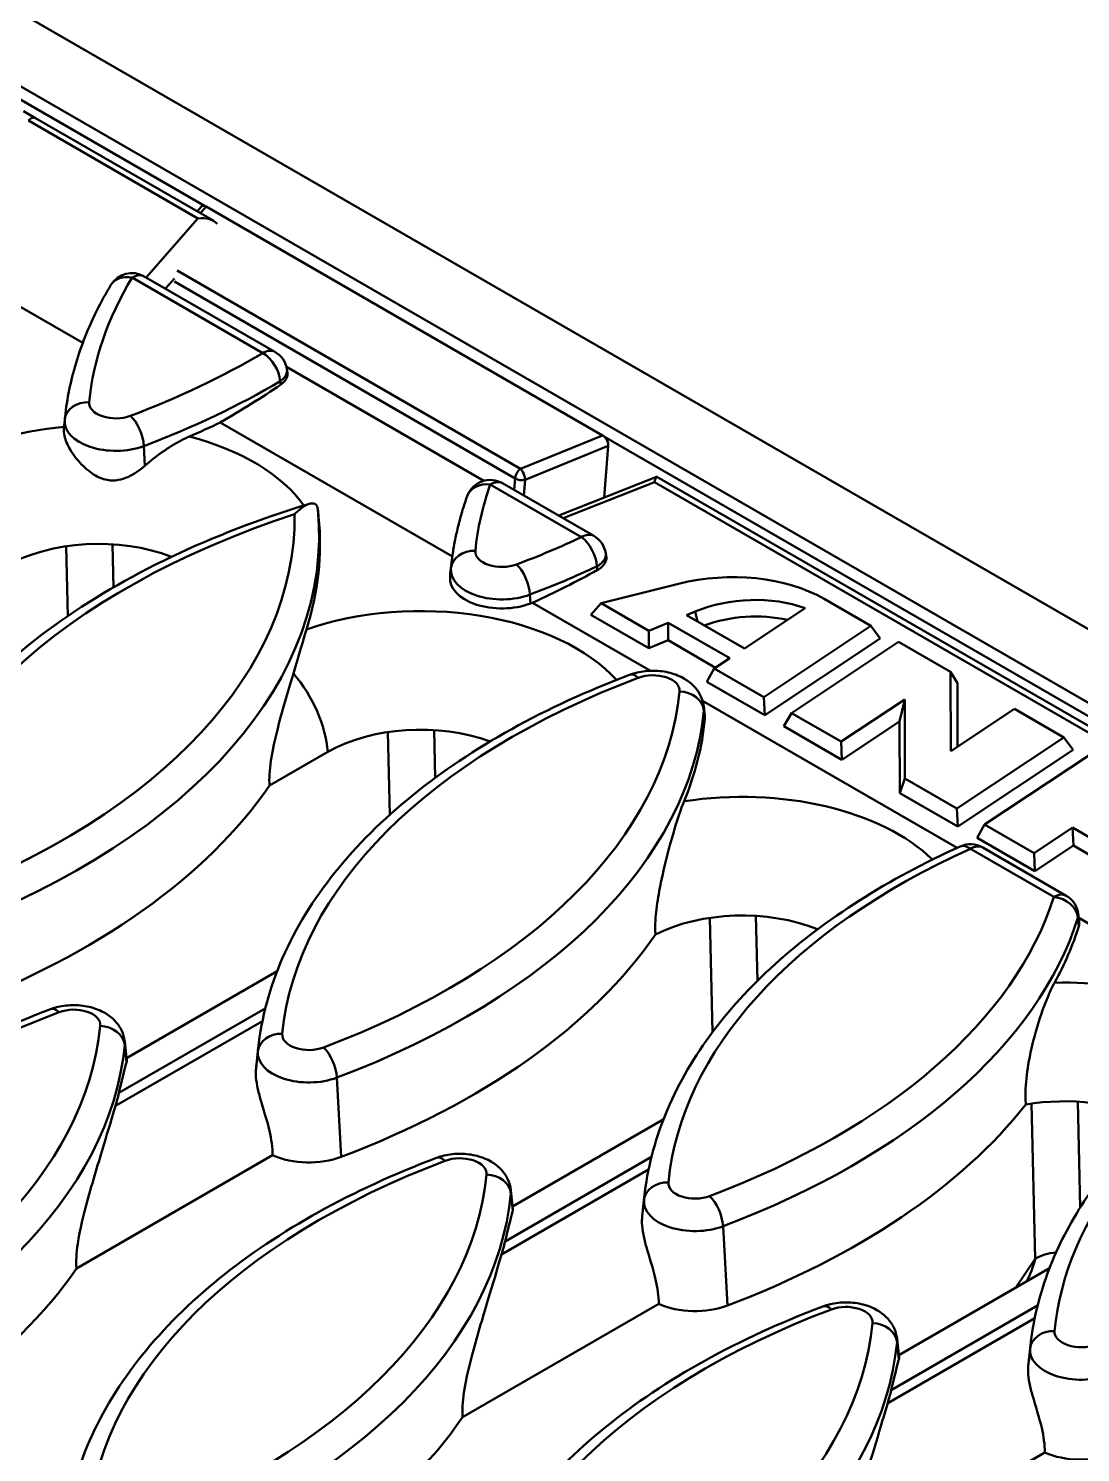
# Model space of a CAD drawing. Header units: millimetres. Extents: x 0 to 2219, y -32 to 1188.
# Drawn here: x 309.7 to 335.39, y 166.21 to 200.98 of the extents above; entities that cross this region are included whole.
import ezdxf

# ---------------------------------------------------------------- set-up
doc = ezdxf.new("R2010")
doc.units = ezdxf.units.MM
doc.header["$LTSCALE"] = 2
doc.layers.add('Sichtbar (ISO)', color=7, linetype='Continuous', lineweight=50)
doc.layers.add('Sichtbar schmal (ISO)', color=7, linetype='Continuous', lineweight=50)

msp = doc.modelspace()

# ---------------------------------------------------------------- linework, layer by layer
at = {"layer": 'Sichtbar (ISO)'}
for p, q in [((391.2896, 154.1523), (249.8683, 235.802)), ((309.8775, 198.7953), (309.5855, 198.9639)), ((309.8775, 198.7953), (314.2277, 196.2837)), ((313.8246, 196.5164), (313.9242, 196.6316)), ((314.0448, 196.6351), (323.7194, 191.0495)), ((311.0292, 193.3055), (306.584, 195.8719)), ((312.5319, 194.9313), (315.7229, 193.089)), ((320.8238, 189.9398), (316.0029, 192.7231)), ((310.5974, 191.4989), (310.5753, 191.2937)), ((320.0533, 188.0954), (314.3877, 191.3665)), ((323.8619, 190.7925), (323.7581, 189.5291)), ((321.2806, 189.8803), (323.5072, 188.5948)), ((325.0397, 190.0372), (322.6498, 189.0897)), ((325.0479, 190.0366), (360.0771, 169.8125)), ((320.0255, 187.87), (320.0034, 187.6648)), ((323.6845, 186.9529), (325.5787, 187.4254)), ((324.8932, 185.3011), (322.0133, 186.9639)), ((323.4364, 186.6674), (323.6845, 186.9529)), ((324.8517, 186.279), (323.6845, 186.9529)), ((325.7708, 186.6606), (325.9795, 186.7472)), ((328.6675, 186.8296), (327.1841, 185.8446)), ((329.1284, 187.0562), (330.2728, 186.3955)), ((324.8506, 185.8509), (323.4364, 186.6674)), ((325.3221, 186.4742), (324.8517, 186.279)), ((325.321, 186.0462), (325.3221, 186.4742)), ((326.8253, 185.6063), (325.3221, 186.4742)), ((327.1841, 185.8446), (325.7708, 186.6606)), ((330.2728, 186.3955), (327.6576, 184.659)), ((330.4995, 186.0908), (330.2728, 186.3955)), ((324.8506, 185.8509), (324.8517, 186.279)), ((325.321, 186.0462), (324.8506, 185.8509)), ((326.48, 185.377), (325.321, 186.0462)), ((330.4995, 186.0908), (327.679, 184.2179)), ((328.3349, 184.268), (330.95, 186.0045)), ((330.95, 186.0045), (332.2187, 185.2721)), ((326.2648, 185.0344), (326.4493, 185.3566)), ((326.4493, 185.3566), (326.8253, 185.6063)), ((327.6576, 184.659), (326.4493, 185.3566)), ((327.679, 184.2179), (326.2648, 185.0344)), ((332.3851, 185.0022), (332.2187, 185.2721)), ((332.2187, 185.2721), (332.2231, 183.3387)), ((332.3851, 185.0022), (332.3887, 183.4486)), ((327.679, 184.2179), (327.6576, 184.659)), ((332.3804, 180.9784), (326.1648, 184.567)), ((326.1961, 184.4139), (326.2181, 184.2087)), ((331.0986, 184.6032), (329.5432, 183.5703)), ((330.9749, 184.0657), (331.0986, 184.6032)), ((331.103, 182.6698), (331.0986, 184.6032)), ((332.2231, 183.3387), (333.7785, 184.3715)), ((333.7785, 184.3715), (334.9868, 183.6739)), ((328.1504, 183.9458), (328.3349, 184.268)), ((329.5647, 183.1293), (328.1504, 183.9458)), ((329.5432, 183.5703), (328.3349, 184.268)), ((330.9749, 184.0657), (329.5647, 183.1293)), ((330.9789, 182.3128), (330.9749, 184.0657)), ((334.9868, 183.6739), (332.3716, 181.9373)), ((335.2136, 183.3692), (334.9868, 183.6739)), ((315.5905, 182.5001), (317.0108, 183.3201)), ((329.5647, 183.1293), (329.5432, 183.5703)), ((335.2136, 183.3692), (332.3931, 181.4963)), ((333.0489, 181.5463), (335.6641, 183.2829)), ((330.9789, 182.3128), (331.103, 182.6698)), ((332.3716, 181.9373), (331.103, 182.6698)), ((332.3931, 181.4963), (330.9789, 182.3128)), ((332.3931, 181.4963), (332.3716, 181.9373)), ((332.8645, 181.2241), (333.0489, 181.5463)), ((334.2572, 180.8487), (333.0489, 181.5463)), ((334.2787, 180.4076), (332.8645, 181.2241)), ((335.1974, 181.473), (334.2572, 180.8487)), ((336.0075, 181.0053), (335.1974, 181.473)), ((335.2189, 181.0319), (335.1974, 181.473)), ((333.0026, 180.9854), (335.0407, 179.8087)), ((334.2787, 180.4076), (334.2572, 180.8487)), ((335.2189, 181.0319), (334.2787, 180.4076)), ((335.926, 180.6237), (335.2189, 181.0319)), ((340.1418, 176.4973), (335.3469, 179.2657)), ((312.0972, 175.8459), (315.7764, 177.97)), ((312.054, 176.249), (312.1043, 175.7799)), ((315.3114, 176.0762), (315.2697, 175.6872)), ((321.5253, 172.217), (325.2045, 174.3411)), ((310.8765, 170.7063), (315.6652, 173.4711)), ((321.4821, 172.6201), (321.5324, 172.151)), ((324.7395, 172.4473), (324.6978, 172.0583)), ((330.9534, 168.5881), (334.6326, 170.7123)), ((320.3046, 167.0774), (325.0933, 169.8422)), ((330.9102, 168.9912), (330.9605, 168.5221)), ((334.1676, 168.8184), (334.1258, 168.4295)), ((329.7327, 163.4485), (334.5214, 166.2133))]:
    msp.add_line(p, q, dxfattribs=at)
for centre, start, end in [((312.2319, 194.4117), 60, 148.87829), ((315.4229, 192.5694), 8.56145, 60), ((320.9806, 189.3606), 60, 160.39205), ((323.2072, 188.0751), 9.02281, 60), ((332.7026, 180.4658), 60, 114.30947), ((334.7407, 179.2891), 6.72049, 60)]:
    msp.add_arc(centre, 0.6, start, end, dxfattribs=at)
for centre, major_axis, ratio, start_param, end_param in [((314.0481, 196.4691), (-0.1081, 0.176), 0.5635385, 5.7945313, 6.4600933), ((313.8642, 196.0317), (0.4957, 0.0812), 0.6237551, 0.3427257, 1.5115068), ((301.5335, 200.2375), (-19.8801, -1.3993), 0.6188024, 2.2295675, 2.331237), ((310.6342, 189.3746), (-0.0261, -2.2998), 0.0635231, 3.7545297, 3.7768442), ((330.4472, 190.5825), (-19.91, 0), 0.5773503, 6.221282, 6.2245027), ((301.6259, 200.1896), (-19.91, 0), 0.5773503, 2.2181265, 2.2665647), ((323.7157, 190.8874), (0.1061, -0.1717), 0.5902229, 0.6750083, 1.9936861), ((325.0115, 189.5958), (0.0324, 0.4421), 0.1392956, 6.2159083, 7.0762339), ((296.9118, 188.3958), (19.91, 0), 0.5773503, 6.1009788, 6.3408651), ((311.4168, 186.5498), (3.2, 0), 0.5773503, 0.9802229, 2.3561945), ((310.9616, 196.7449), (-19.8655, -1.3983), 0.6188024, 2.1165873, 2.2158997), ((321.2646, 187.5572), (-1.27, 0), 0.5773503, 6.2270729, 8.4336928), ((339.8753, 186.9537), (-19.91, 0), 0.5773503, 6.221282, 6.2270729), ((326.6799, 185.4304), (3.4646, 0.234), 0.6189493, 0.7450197, 1.8521685), ((327.2857, 185.4546), (2.5306, 0.1709), 0.6189493, 0.9519357, 2.0708374), ((311.054, 196.5608), (-19.91, 0), 0.5773503, 2.1505075, 2.15369), ((327.3068, 185.1412), (-2.3853, -0.1611), 0.6189493, 4.2699497, 5.1503334), ((319.2735, 182.0137), (3.2, 0), 0.5773503, 1.0082406, 2.3561945), ((306.3399, 184.7669), (19.91, 0), 0.5773503, 6.0502437, 6.2270729), ((324.9506, 184.1634), (1.27, 0), 0.5773503, 6.2270729, 6.3450887), ((296.9118, 186.7628), (20.085, 0), 0.5773503, 5.2921002, 5.9067594), ((327.1303, 177.4776), (3.2, 0), 0.5773503, 0.9577353, 2.2938579), ((306.3399, 183.1339), (20.085, 0), 0.5773503, 5.2921002, 5.9059805), ((315.768, 181.1381), (19.91, 0), 0.5773503, 5.9779979, 6.1021059), ((292.1978, 176.602), (19.91, 0), 0.5773503, 6.1148977, 6.1429316), ((334.987, 172.9415), (3.2, 0), 0.5773503, 0.8315215, 1.8665024), ((315.768, 179.5051), (-20.085, 0), 0.5773503, 2.1505075, 2.7151791), ((316.5506, 174.1304), (-1.445, 0), 0.5773503, 0.9113221, 2.1505075), ((301.6259, 172.9731), (19.91, 0), 0.5773503, 6.1148977, 6.1429316), ((292.1978, 174.969), (20.085, 0), 0.5773503, 5.2921002, 5.9067594), ((325.9787, 170.5015), (-1.445, 0), 0.5773503, 0.9113221, 2.1505075), ((311.054, 169.3442), (19.91, 0), 0.5773503, 6.1148977, 6.1429316), ((301.6259, 171.3401), (20.085, 0), 0.5773503, 5.2921002, 5.9067594), ((335.4068, 166.8726), (-1.445, 0), 0.5773503, 0.9113221, 2.1505075)]:
    msp.add_ellipse(centre, major_axis=major_axis, ratio=ratio, start_param=start_param, end_param=end_param, dxfattribs=at)
for points, knots in [([(309.7044, 198.7346), (309.705, 198.7354), (309.7056, 198.7362), (309.7086, 198.74), (309.7111, 198.7429), (309.7146, 198.7469), (309.7157, 198.7481), (309.7176, 198.7502), (309.7184, 198.7511), (309.7199, 198.7528), (309.7207, 198.7536), (309.7225, 198.7555), (309.7235, 198.7565), (309.7271, 198.7602), (309.7296, 198.7626), (309.7566, 198.7875), (309.7828, 198.8013), (309.825, 198.809), (309.8407, 198.8084), (309.8631, 198.8024), (309.8706, 198.7993), (309.8775, 198.7953)], [-0.368067685, -0.368067685, -0.368067685, -0.368067685, -0.367003056, -0.367003056, -0.363010006, -0.363010006, -0.361248282, -0.361248282, -0.359948289, -0.359948289, -0.358746314, -0.358746314, -0.357113968, -0.357113968, -0.353093693, -0.353093693, -0.315357677, -0.315357677, -0.291849368, -0.291849368, -0.278995235, -0.278995235, -0.278995235, -0.278995235]), ([(311.7183, 194.7218), (311.5945, 194.5167), (311.48, 194.3091), (311.2704, 193.8895), (311.1753, 193.6774), (311.005, 193.2496), (310.9297, 193.0339), (310.7995, 192.5993), (310.7446, 192.3806), (310.6554, 191.9411), (310.6211, 191.7203), (310.5974, 191.4989)], [3.59158298, 3.59158298, 3.59158298, 3.59158298, 3.64628388, 3.64628388, 3.70098478, 3.70098478, 3.75568567, 3.75568567, 3.81038657, 3.81038657, 3.86508746, 3.86508746, 3.86508746, 3.86508746]), ([(315.863, 192.2889), (315.9167, 192.3258), (315.9591, 192.369), (316.0121, 192.4542), (316.031, 192.5022), (316.0291, 192.5666), (316.0282, 192.5757), (316.0269, 192.5847)], [0, 0, 0, 0, 0.05818892, 0.05818892, 0.10797858, 0.10797858, 0.11621629, 0.11621629, 0.11621629, 0.11621629]), ([(312.5469, 190.3086), (312.4169, 190.1951), (312.2749, 190.0964), (312.0567, 189.999), (311.9807, 189.9739), (311.8491, 189.9507), (311.7957, 189.9466), (311.6893, 189.9499), (311.6376, 189.957), (311.5156, 189.9862), (311.4477, 190.0128), (311.2621, 190.1081), (311.1484, 190.1957), (310.9241, 190.4132), (310.8107, 190.5554), (310.6553, 190.8199), (310.6068, 190.9336), (310.5678, 191.1068), (310.5629, 191.1693), (310.5685, 191.2268)], [-1.36023704, -1.36023704, -1.36023704, -1.36023704, -1.21576357, -1.21576357, -1.14359323, -1.14359323, -1.09471879, -1.09471879, -1.04713878, -1.04713878, -0.98092674, -0.98092674, -0.85717239, -0.85717239, -0.70944211, -0.70944211, -0.59376146, -0.59376146, -0.52061851, -0.52061851, -0.52061851, -0.52061851]), ([(313.6328, 191.0201), (313.5617, 190.9891), (313.4903, 190.9547), (313.1207, 190.7605), (312.8247, 190.5513), (312.5469, 190.3086)], [-3.03452597, -3.03452597, -3.03452597, -3.03452597, -2.96932478, -2.96932478, -2.69774979, -2.69774979, -2.69774979, -2.69774979]), ([(320.4154, 189.562), (320.3758, 189.451), (320.339, 189.3395), (320.2706, 189.1158), (320.2391, 189.0035), (320.1815, 188.7783), (320.1555, 188.6654), (320.1089, 188.4389), (320.0883, 188.3254), (320.0527, 188.098), (320.0377, 187.9841), (320.0255, 187.87)], [3.72414413, 3.72414413, 3.72414413, 3.72414413, 3.75233279, 3.75233279, 3.78052146, 3.78052146, 3.80871013, 3.80871013, 3.83689879, 3.83689879, 3.86508746, 3.86508746, 3.86508746, 3.86508746]), ([(316.5622, 189.3779), (315.3711, 189.0153), (314.242, 188.5815), (312.1527, 187.586), (311.1925, 187.0246), (309.4802, 185.7924), (308.7281, 185.1216), (307.4659, 183.6919), (306.9558, 182.9327), (306.2088, 181.3537), (305.9723, 180.5336), (305.8833, 179.705)], [2.8413722, 2.8413722, 2.8413722, 2.8413722, 3.0461153, 3.0461153, 3.2508583, 3.2508583, 3.4556014, 3.4556014, 3.6603444, 3.6603444, 3.8650875, 3.8650875, 3.8650875, 3.8650875]), ([(316.2016, 189.1245), (316.2023, 189.1253), (316.203, 189.126), (316.281, 189.2037), (316.3598, 189.2699), (316.5067, 189.3619), (316.5701, 189.3862), (316.6568, 189.3914), (316.69, 189.3841), (316.7339, 189.3469), (316.7486, 189.3253), (316.7631, 189.28), (316.7665, 189.2631), (316.7686, 189.2443)], [-0.78192749, -0.78192749, -0.78192749, -0.78192749, -0.78084627, -0.78084627, -0.66504079, -0.66504079, -0.55412259, -0.55412259, -0.48002104, -0.48002104, -0.43111501, -0.43111501, -0.4068275, -0.4068275, -0.4068275, -0.4068275]), ([(323.5978, 187.7632), (323.6325, 187.7825), (323.6639, 187.8042), (323.7183, 187.8507), (323.7414, 187.8755), (323.7882, 187.9405), (323.8105, 187.9875), (323.8146, 188.0585), (323.8137, 188.0751), (323.8111, 188.0915)], [0, 0, 0, 0, 0.0338495, 0.0338495, 0.06734022, 0.06734022, 0.11779284, 0.11779284, 0.13320873, 0.13320873, 0.13320873, 0.13320873]), ([(324.3823, 185.202), (323.3574, 184.8146), (322.3925, 184.3711), (320.6142, 183.3844), (319.8008, 182.8411), (318.3536, 181.6693), (317.7197, 181.0406), (316.6561, 179.7142), (316.2265, 179.0164), (315.5943, 177.5734), (315.3922, 176.8283), (315.3114, 176.0762)], [2.93590568, 2.93590568, 2.93590568, 2.93590568, 3.12174204, 3.12174204, 3.30757839, 3.30757839, 3.49341475, 3.49341475, 3.67925111, 3.67925111, 3.86508746, 3.86508746, 3.86508746, 3.86508746]), ([(316.1729, 185.238), (316.0672, 184.8883), (315.9555, 184.5152), (315.7694, 183.8297), (315.6722, 183.4441), (315.6067, 182.9971), (315.5939, 182.8845), (315.5828, 182.6773), (315.5838, 182.582), (315.5905, 182.5001)], [-0.74048585, -0.74048585, -0.74048585, -0.74048585, -0.41657877, -0.41657877, -0.15549961, -0.15549961, -0.07774981, -0.07774981, -0.0059838, -0.0059838, -0.0059838, -0.0059838]), ([(326.1961, 184.4139), (326.1861, 184.5068), (326.1601, 184.596), (326.0821, 184.7646), (326.028, 184.8415), (325.8935, 184.9888), (325.81, 185.0526), (325.6111, 185.1709), (325.493, 185.2169), (325.2397, 185.2835), (325.1035, 185.3007), (324.8318, 185.3033), (324.6964, 185.289), (324.5027, 185.2429), (324.442, 185.2246), (324.3823, 185.202)], [0.8473015, 0.8473015, 0.8473015, 0.8473015, 1.0461813, 1.0461813, 1.2705319, 1.2705319, 1.5560441, 1.5560441, 1.9290652, 1.9290652, 2.3395873, 2.3395873, 2.7469542, 2.7469542, 2.9359057, 2.9359057, 2.9359057, 2.9359057]), ([(325.7122, 182.1134), (325.6924, 182.0653), (325.6723, 182.0139), (325.5496, 181.6843), (325.4428, 181.3367), (325.2494, 180.6057), (325.1665, 180.2438), (325.0718, 179.7305), (325.0397, 179.5271), (325.0093, 179.2017), (325.0033, 179.0727), (325.0088, 178.9211), (325.0105, 178.8914), (325.0129, 178.8628)], [-3.03299255, -3.03299255, -3.03299255, -3.03299255, -2.97034726, -2.97034726, -2.65366767, -2.65366767, -2.36449163, -2.36449163, -2.19442717, -2.19442717, -2.07870602, -2.07870602, -2.04928687, -2.04928687, -2.04928687, -2.04928687]), ([(332.4556, 181.0126), (331.576, 180.6152), (330.752, 180.1737), (329.2381, 179.2124), (328.5481, 178.6926), (327.3224, 177.5858), (326.7866, 176.9988), (325.8874, 175.7705), (325.524, 175.1291), (324.9867, 173.8095), (324.8129, 173.1312), (324.7395, 172.4473)], [3.02010841, 3.02010841, 3.02010841, 3.02010841, 3.18910422, 3.18910422, 3.35810003, 3.35810003, 3.52709584, 3.52709584, 3.69609165, 3.69609165, 3.86508746, 3.86508746, 3.86508746, 3.86508746]), ([(334.758, 177.6841), (334.7152, 177.6059), (334.6721, 177.5177), (334.5246, 177.1866), (334.4214, 176.904), (334.2522, 176.3341), (334.1822, 176.0511), (334.0905, 175.541), (334.0618, 175.3141), (334.0449, 174.9597), (334.0459, 174.8301), (334.0545, 174.7088)], [-2.72244423, -2.72244423, -2.72244423, -2.72244423, -2.61397306, -2.61397306, -2.35136309, -2.35136309, -2.12790606, -2.12790606, -1.95141073, -1.95141073, -1.83987648, -1.83987648, -1.83987648, -1.83987648]), ([(310.2401, 177.037), (309.2153, 176.6496), (308.2504, 176.2061), (306.472, 175.2194), (305.6587, 174.6762), (304.2115, 173.5043), (303.5775, 172.8756), (302.514, 171.5493), (302.0844, 170.8514), (301.4522, 169.4084), (301.25, 168.6633), (301.1693, 167.9112)], [2.93590568, 2.93590568, 2.93590568, 2.93590568, 3.12174204, 3.12174204, 3.30757839, 3.30757839, 3.49341475, 3.49341475, 3.67925111, 3.67925111, 3.86508746, 3.86508746, 3.86508746, 3.86508746]), ([(312.054, 176.249), (312.044, 176.3418), (312.0179, 176.431), (311.94, 176.5996), (311.8859, 176.6765), (311.7514, 176.8238), (311.6678, 176.8876), (311.4689, 177.0059), (311.3509, 177.052), (311.0975, 177.1186), (310.9614, 177.1357), (310.6897, 177.1383), (310.5543, 177.124), (310.3606, 177.0779), (310.2999, 177.0596), (310.2401, 177.037)], [0.8473015, 0.8473015, 0.8473015, 0.8473015, 1.0461813, 1.0461813, 1.2705319, 1.2705319, 1.5560441, 1.5560441, 1.9290652, 1.9290652, 2.3395873, 2.3395873, 2.7469542, 2.7469542, 2.9359057, 2.9359057, 2.9359057, 2.9359057]), ([(340.1618, 176.5087), (339.4726, 176.1156), (338.8309, 175.6921), (337.6556, 174.7911), (337.1221, 174.3136), (336.1757, 173.3124), (335.7627, 172.7886), (335.0689, 171.7038), (334.7881, 171.1426), (334.3691, 169.9952), (334.231, 169.4089), (334.1676, 168.8184)], [3.13560651, 3.13560651, 3.13560651, 3.13560651, 3.2815027, 3.2815027, 3.42739889, 3.42739889, 3.57329508, 3.57329508, 3.71919127, 3.71919127, 3.86508746, 3.86508746, 3.86508746, 3.86508746]), ([(312.0995, 175.7409), (312.0971, 175.7328), (312.0947, 175.7245), (312.0532, 175.579), (312.0029, 175.367), (311.9354, 175.09), (311.9241, 175.0434), (311.9123, 174.995)], [0.70958265, 0.70958265, 0.70958265, 0.70958265, 0.73010989, 0.73010989, 1.0546565, 1.0546565, 1.11670002, 1.11670002, 1.11670002, 1.11670002]), ([(315.2595, 175.5896), (315.2619, 175.6133), (315.2643, 175.6369), (315.2677, 175.6693), (315.2687, 175.6782), (315.2697, 175.6872)], [0.709582647, 0.709582647, 0.709582647, 0.709582647, 0.73010989, 0.73010989, 0.738013886, 0.738013886, 0.738013886, 0.738013886]), ([(315.6652, 173.4711), (315.6619, 173.6592), (315.6344, 173.8634), (315.526, 174.3351), (315.435, 174.6058), (315.3363, 174.9559), (315.3092, 175.06), (315.2695, 175.2626), (315.2572, 175.3611), (315.2535, 175.4957), (315.2551, 175.5431), (315.2595, 175.5896)], [0.04336489, 0.04336489, 0.04336489, 0.04336489, 0.19996601, 0.19996601, 0.39993202, 0.39993202, 0.47560066, 0.47560066, 0.55126929, 0.55126929, 0.59299387, 0.59299387, 0.59299387, 0.59299387]), ([(311.8265, 174.6766), (311.747, 174.4073), (311.6506, 174.082), (311.4144, 173.2961), (311.2694, 172.8241), (311.0553, 172.0358), (310.9582, 171.6502), (310.8926, 171.2032), (310.8798, 171.0907), (310.8688, 170.8835), (310.8697, 170.7882), (310.8765, 170.7063)], [-1.1741314, -1.1741314, -1.1741314, -1.1741314, -0.8282199, -0.8282199, -0.4165788, -0.4165788, -0.1554996, -0.1554996, -0.0777498, -0.0777498, -0.0059838, -0.0059838, -0.0059838, -0.0059838]), ([(321.4821, 172.6201), (321.4721, 172.7129), (321.446, 172.8021), (321.3681, 172.9708), (321.314, 173.0476), (321.1795, 173.195), (321.0959, 173.2588), (320.897, 173.3771), (320.779, 173.4231), (320.5256, 173.4897), (320.3895, 173.5068), (320.1178, 173.5094), (319.9823, 173.4951), (319.7887, 173.4491), (319.728, 173.4307), (319.6682, 173.4081)], [0.8473015, 0.8473015, 0.8473015, 0.8473015, 1.0461813, 1.0461813, 1.2705319, 1.2705319, 1.5560441, 1.5560441, 1.9290652, 1.9290652, 2.3395873, 2.3395873, 2.7469542, 2.7469542, 2.9359057, 2.9359057, 2.9359057, 2.9359057]), ([(319.6682, 173.4081), (318.6434, 173.0207), (317.6784, 172.5773), (315.9001, 171.5905), (315.0868, 171.0473), (313.6395, 169.8754), (313.0056, 169.2468), (311.9421, 167.9204), (311.5124, 167.2225), (310.8803, 165.7796), (310.6781, 165.0344), (310.5974, 164.2823)], [2.93590568, 2.93590568, 2.93590568, 2.93590568, 3.12174204, 3.12174204, 3.30757839, 3.30757839, 3.49341475, 3.49341475, 3.67925111, 3.67925111, 3.86508746, 3.86508746, 3.86508746, 3.86508746]), ([(321.5276, 172.112), (321.5252, 172.1039), (321.5228, 172.0956), (321.4813, 171.9502), (321.431, 171.7382), (321.3635, 171.4611), (321.3522, 171.4145), (321.3404, 171.3662)], [0.70958265, 0.70958265, 0.70958265, 0.70958265, 0.73010989, 0.73010989, 1.0546565, 1.0546565, 1.11670002, 1.11670002, 1.11670002, 1.11670002]), ([(325.0933, 169.8422), (325.09, 170.0303), (325.0625, 170.2345), (324.9541, 170.7063), (324.863, 170.9769), (324.7644, 171.327), (324.7373, 171.4312), (324.6976, 171.6337), (324.6853, 171.7322), (324.6816, 171.8668), (324.6832, 171.9142), (324.6876, 171.9607)], [0.04336489, 0.04336489, 0.04336489, 0.04336489, 0.19996601, 0.19996601, 0.39993202, 0.39993202, 0.47560066, 0.47560066, 0.55126929, 0.55126929, 0.59299387, 0.59299387, 0.59299387, 0.59299387]), ([(324.6876, 171.9607), (324.69, 171.9844), (324.6924, 172.008), (324.6958, 172.0404), (324.6968, 172.0494), (324.6978, 172.0583)], [0.709582647, 0.709582647, 0.709582647, 0.709582647, 0.73010989, 0.73010989, 0.738013886, 0.738013886, 0.738013886, 0.738013886]), ([(321.2546, 171.0477), (321.1751, 170.7784), (321.0787, 170.4532), (320.8425, 169.6673), (320.6975, 169.1953), (320.4834, 168.4069), (320.3863, 168.0213), (320.3207, 167.5744), (320.3079, 167.4618), (320.2969, 167.2546), (320.2978, 167.1593), (320.3046, 167.0774)], [-1.1741314, -1.1741314, -1.1741314, -1.1741314, -0.8282199, -0.8282199, -0.4165788, -0.4165788, -0.1554996, -0.1554996, -0.0777498, -0.0777498, -0.0059838, -0.0059838, -0.0059838, -0.0059838]), ([(329.0963, 169.7793), (328.0715, 169.3919), (327.1065, 168.9484), (325.3282, 167.9616), (324.5149, 167.4184), (323.0676, 166.2466), (322.4337, 165.6179), (321.3701, 164.2915), (320.9405, 163.5936), (320.3084, 162.1507), (320.1062, 161.4055), (320.0255, 160.6534)], [2.93590568, 2.93590568, 2.93590568, 2.93590568, 3.12174204, 3.12174204, 3.30757839, 3.30757839, 3.49341475, 3.49341475, 3.67925111, 3.67925111, 3.86508746, 3.86508746, 3.86508746, 3.86508746]), ([(330.9102, 168.9912), (330.9002, 169.0841), (330.8741, 169.1733), (330.7962, 169.3419), (330.7421, 169.4188), (330.6076, 169.5661), (330.524, 169.6299), (330.3251, 169.7482), (330.2071, 169.7942), (329.9537, 169.8608), (329.8175, 169.878), (329.5459, 169.8806), (329.4104, 169.8662), (329.2168, 169.8202), (329.1561, 169.8019), (329.0963, 169.7793)], [0.8473015, 0.8473015, 0.8473015, 0.8473015, 1.0461813, 1.0461813, 1.2705319, 1.2705319, 1.5560441, 1.5560441, 1.9290652, 1.9290652, 2.3395873, 2.3395873, 2.7469542, 2.7469542, 2.9359057, 2.9359057, 2.9359057, 2.9359057]), ([(330.9557, 168.4831), (330.9533, 168.4751), (330.9509, 168.4667), (330.9094, 168.3213), (330.8591, 168.1093), (330.7916, 167.8322), (330.7803, 167.7857), (330.7684, 167.7373)], [0.70958265, 0.70958265, 0.70958265, 0.70958265, 0.73010989, 0.73010989, 1.0546565, 1.0546565, 1.11670002, 1.11670002, 1.11670002, 1.11670002]), ([(334.5214, 166.2133), (334.5181, 166.4014), (334.4906, 166.6056), (334.3822, 167.0774), (334.2911, 167.348), (334.1925, 167.6981), (334.1654, 167.8023), (334.1257, 168.0049), (334.1134, 168.1033), (334.1096, 168.2379), (334.1113, 168.2853), (334.1157, 168.3318)], [0.04336489, 0.04336489, 0.04336489, 0.04336489, 0.19996601, 0.19996601, 0.39993202, 0.39993202, 0.47560066, 0.47560066, 0.55126929, 0.55126929, 0.59299387, 0.59299387, 0.59299387, 0.59299387]), ([(334.1157, 168.3318), (334.1181, 168.3555), (334.1205, 168.3791), (334.1239, 168.4115), (334.1249, 168.4205), (334.1258, 168.4295)], [0.709582647, 0.709582647, 0.709582647, 0.709582647, 0.73010989, 0.73010989, 0.738013886, 0.738013886, 0.738013886, 0.738013886]), ([(330.6827, 167.4189), (330.6032, 167.1495), (330.5068, 166.8243), (330.2706, 166.0384), (330.1256, 165.5664), (329.9115, 164.7781), (329.8143, 164.3925), (329.7488, 163.9455), (329.736, 163.833), (329.725, 163.6257), (329.7259, 163.5304), (329.7327, 163.4485)], [-1.1741314, -1.1741314, -1.1741314, -1.1741314, -0.8282199, -0.8282199, -0.4165788, -0.4165788, -0.1554996, -0.1554996, -0.0777498, -0.0777498, -0.0059838, -0.0059838, -0.0059838, -0.0059838])]:
    msp.add_open_spline(points, degree=3, knots=knots, dxfattribs=at)
for points in [[(313.9992, 196.6531), (314.0141, 196.65), (314.0299, 196.6437), (314.0448, 196.6351)], [(316.0158, 192.6586), (316.0159, 192.6579), (316.016, 192.6572), (316.0161, 192.6564)], [(316.0179, 192.6445), (316.0209, 192.6246), (316.0239, 192.6047), (316.0269, 192.5847)], [(323.7194, 191.0495), (323.7343, 191.0409), (323.7496, 191.029), (323.7646, 191.015)], [(316.7686, 189.2443), (316.7753, 189.1824), (316.782, 189.1204), (316.7887, 189.0585)], [(323.7989, 188.1692), (323.799, 188.1683), (323.7991, 188.1675), (323.7993, 188.1667)], [(323.8018, 188.1502), (323.8049, 188.1306), (323.808, 188.111), (323.8111, 188.0915)], [(316.4922, 186.3129), (316.4066, 186.041), (316.3169, 185.7077), (316.1729, 185.238)], [(335.3358, 179.3592), (335.336, 179.3584), (335.3361, 179.3576), (335.3361, 179.3567)], [(335.338, 179.3414), (335.3454, 179.278), (335.3529, 179.2146), (335.3604, 179.1511)], [(335.3525, 179.0679), (335.3612, 179.0953), (335.3637, 179.1233), (335.3604, 179.1511)], [(312.1043, 175.7799), (312.1055, 175.7693), (312.1038, 175.756), (312.0995, 175.7409)], [(321.5324, 172.151), (321.5336, 172.1404), (321.5319, 172.1271), (321.5276, 172.112)], [(330.9605, 168.5221), (330.9616, 168.5115), (330.96, 168.4983), (330.9557, 168.4831)]]:
    msp.add_open_spline(points, degree=3, dxfattribs=at)
at = {"layer": 'Sichtbar schmal (ISO)'}
for p, q in [((389.734, 153.2542), (248.3126, 234.9038)), ((278.6758, 217.047), (313.9992, 196.6531)), ((309.7044, 198.7346), (313.843, 196.3452)), ((313.903, 196.4711), (314.0448, 196.6351)), ((313.843, 196.3452), (312.5747, 194.9066)), ((321.7186, 190.2355), (313.3384, 195.0738)), ((315.4229, 193.0593), (312.2319, 194.9016)), ((313.0512, 194.6315), (313.271, 194.8809)), ((313.2673, 194.8031), (321.5895, 189.9983)), ((315.8505, 192.3709), (315.863, 192.2889)), ((310.5906, 191.4325), (310.5685, 191.2268)), ((323.7194, 191.0495), (321.7186, 190.2355)), ((323.7646, 191.015), (359.088, 170.621)), ((312.5201, 190.7893), (312.5469, 190.3086)), ((321.8306, 189.9661), (323.8619, 190.7925)), ((323.2072, 188.565), (320.9806, 189.8505)), ((321.5895, 189.9983), (321.5663, 189.7153)), ((321.7989, 189.581), (321.8306, 189.9661)), ((322.7612, 189.0254), (324.9903, 189.9092)), ((324.9903, 189.9092), (359.9273, 169.7384)), ((310.664, 186.6381), (310.6238, 188.3397)), ((311.7534, 188.3871), (311.7782, 187.3383)), ((320.0187, 187.8036), (319.9966, 187.5983)), ((323.5837, 187.8498), (323.5978, 187.7632)), ((321.9482, 187.1604), (321.9603, 186.9438)), ((326.0394, 186.5054), (325.9795, 186.7472)), ((326.1965, 184.329), (326.2186, 184.1223)), ((318.5282, 181.787), (318.4805, 183.8036)), ((319.6102, 183.851), (319.6377, 182.6874)), ((334.7407, 179.779), (332.7026, 180.9557)), ((326.4033, 176.4742), (326.3372, 179.2675)), ((327.4669, 179.3149), (327.5043, 177.732)), ((335.3286, 179.2694), (335.3525, 179.0679)), ((311.9123, 174.995), (315.4866, 177.0586)), ((315.4163, 176.7492), (311.8265, 174.6766)), ((312.0544, 176.164), (312.0995, 175.7409)), ((315.3046, 176.0098), (315.2595, 175.5896)), ((317.2342, 175.3666), (317.3421, 173.4324)), ((334.2835, 170.9445), (334.194, 174.7314)), ((335.3237, 174.7788), (335.3847, 172.1972)), ((321.3404, 171.3662), (324.9146, 173.4298)), ((324.8444, 173.1203), (321.2546, 171.0477)), ((321.4825, 172.5351), (321.5276, 172.112)), ((324.7327, 172.3809), (324.6876, 171.9607)), ((326.6623, 171.7377), (326.7702, 169.8036)), ((333.8137, 170.2395), (334.2835, 170.9445)), ((330.7684, 167.7373), (334.3427, 169.8009)), ((334.2724, 169.4914), (330.6827, 167.4189)), ((330.9106, 168.9063), (330.9557, 168.4831)), ((334.1608, 168.752), (334.1157, 168.3318))]:
    msp.add_line(p, q, dxfattribs=at)
for centre, major_axis, ratio, start_param, end_param in [((330.4472, 191.2357), (-19.2902, 0), 0.5773503, 5.9477775, 6.2270729), ((312.2319, 194.4117), (-0.5136, 0.3101), 0.7709982, 5.1480531, 6.2831853), ((312.2319, 194.4117), (0.3, 0.5196), 0.5773503, 0, 0.7853982), ((301.6259, 200.8428), (-19.2902, 0), 0.5773503, 2.1505075, 2.3677598), ((315.4229, 192.5694), (0.3, 0.5196), 0.5773503, 0, 0.7853982), ((315.4229, 192.5694), (0.3052, -0.5166), 0.5839888, 0.8668147, 2.3503445), ((301.6259, 200.3956), (19.8879, 0), 0.5773503, 5.2921002, 5.5093525), ((311.1874, 191.3704), (-0.5972, 0.0581), 0.8152115, 4.7915366, 6.2750665), ((311.8365, 191.8393), (-0.6502, 0), 0.5773503, 6.2270729, 8.4336928), ((311.4168, 188.1828), (-5.3909, 0), 0.5773503, 4.8698388, 5.4977871), ((311.8365, 191.3921), (-1.2479, 0), 0.5773503, 6.2270729, 8.4336928), ((330.4472, 190.7885), (-19.8879, 0), 0.5773503, 6.221282, 6.2270729), ((312.1927, 191.0353), (0.2122, -0.5612), 0.4472624, 0.9563656, 2.4398955), ((311.4168, 188.1828), (5.3909, 0), 0.5773503, 0.3794018, 1.1471761), ((321.7309, 190.0799), (-0.1, -0.1732), 0.5773503, 4.0142573, 5.4977871), ((321.7309, 190.0799), (0.0754, -0.1853), 0.3530736, 0.7741706, 2.4093638), ((320.9806, 189.3606), (-0.5652, 0.2013), 0.799756, 4.9899405, 6.2831853), ((339.8753, 187.6069), (-19.2902, 0), 0.5773503, 6.0803386, 6.2270729), ((320.9806, 189.3606), (0.3, 0.5196), 0.5773503, 0, 0.7853982), ((321.7309, 190.0799), (-0.1993, 0.0164), 0.6270768, 0.8348314, 2.1448478), ((296.9118, 188.6018), (19.8879, 0), 0.5773503, 5.2921002, 6.3391736), ((325.7332, 179.4419), (-19.2902, 0), 0.5773503, 5.229205, 6.2270729), ((296.9118, 189.049), (19.2902, 0), 0.5773503, 5.2921002, 6.2899681), ((311.054, 197.214), (-19.2902, 0), 0.5773503, 2.1505075, 2.2523736), ((323.2072, 188.0751), (0.3, 0.5196), 0.5773503, 0, 0.7853982), ((323.2072, 188.0751), (0.2545, -0.5434), 0.5144081, 0.9194551, 2.402985), ((320.6154, 187.7416), (-0.5972, 0.0581), 0.8152115, 4.7915366, 6.2750665), ((321.2646, 188.2104), (-0.6502, 0), 0.5773503, 6.2270729, 8.4336928), ((321.2646, 187.7632), (-1.2479, 0), 0.5773503, 6.2270729, 8.4336928), ((339.8753, 187.1597), (-19.8879, 0), 0.5773503, 6.221282, 6.2270729), ((321.6208, 187.4065), (0.2122, -0.5612), 0.4472624, 0.9563656, 2.4398955), ((311.054, 196.7668), (19.8879, 0), 0.5773503, 5.2921002, 5.3939663), ((319.2735, 183.6467), (-5.3909, 0), 0.5773503, 3.6193759, 5.2544727), ((335.1612, 175.813), (-19.2902, 0), 0.5773503, 5.2921002, 6.2270729), ((315.4616, 184.0512), (1.1, -1.9053), 0.5773503, 0.8764329, 1.8812767), ((324.5944, 184.6407), (-0.2122, 0.5612), 0.4472624, 5.5814881, 6.2831853), ((324.9506, 184.8166), (0.6502, 0), 0.5773503, 6.2270729, 8.4336928), ((306.3399, 185.4201), (19.2902, 0), 0.5773503, 5.2921002, 6.2270729), ((325.5998, 184.3056), (0.5972, -0.0581), 0.8152115, 0.1664141, 1.6499439), ((306.3399, 184.9729), (19.8879, 0), 0.5773503, 5.2921002, 6.2270729), ((324.9506, 184.3694), (1.2479, 0), 0.5773503, 6.2270729, 6.3450887), ((327.1303, 179.1106), (-5.3909, 0), 0.5773503, 3.6740766, 4.9785731), ((344.5893, 172.1841), (-19.2902, 0), 0.5773503, 5.3763029, 6.2270729), ((332.7026, 180.4658), (-0.247, 0.5468), 0.5031286, 5.5515788, 6.2831853), ((332.7026, 180.4658), (0.3, 0.5196), 0.5773503, 0, 0.7853982), ((315.768, 181.7913), (19.2902, 0), 0.5773503, 5.2921002, 6.1015056), ((334.7407, 179.2891), (0.3, 0.5196), 0.5773503, 0, 0.7853982), ((334.7407, 179.2891), (0.5718, -0.1819), 0.8030583, 0.3374362, 1.8209661), ((315.768, 181.3441), (19.8879, 0), 0.5773503, 5.2921002, 6.1015056), ((334.987, 174.5745), (-5.3909, 0), 0.5773503, 3.6831865, 4.7548855), ((310.4523, 176.4758), (-0.2122, 0.5612), 0.4472624, 5.5814881, 6.2831853), ((310.8084, 176.6516), (0.6502, 0), 0.5773503, 6.2270729, 8.4336928), ((321.0191, 167.6481), (-19.2902, 0), 0.5773503, 5.2921002, 6.2270729), ((292.1978, 177.2552), (19.2902, 0), 0.5773503, 5.2921002, 6.2270729), ((311.4576, 176.1407), (0.5972, -0.0581), 0.8152115, 0.1664141, 1.6499439), ((315.9014, 175.9477), (-0.5972, 0.0581), 0.8152115, 4.7915366, 6.2750665), ((316.5506, 176.4166), (-0.6502, 0), 0.5773503, 6.2270729, 8.4336928), ((354.0174, 168.5553), (-19.2902, 0), 0.5773503, 5.491801, 6.2270729), ((292.1978, 176.808), (19.8879, 0), 0.5773503, 5.2921002, 6.2270729), ((310.8084, 176.2044), (1.2479, 0), 0.5773503, 6.2270729, 6.3450887), ((316.5506, 175.9694), (-1.2479, 0), 0.5773503, 6.2270729, 8.4336928), ((335.1612, 175.3658), (-19.8879, 0), 0.5773503, 6.221282, 6.2270729), ((316.9067, 175.6126), (0.2122, -0.5612), 0.4472624, 0.9563656, 2.4398955), ((330.4472, 164.0192), (-19.2902, 0), 0.5773503, 5.2921002, 6.2270729), ((319.8804, 172.8469), (-0.2122, 0.5612), 0.4472624, 5.5814881, 6.2831853), ((320.2365, 173.0227), (0.6502, 0), 0.5773503, 6.2270729, 8.4336928), ((301.6259, 173.6263), (19.2902, 0), 0.5773503, 5.2921002, 6.2270729), ((320.8857, 172.5118), (0.5972, -0.0581), 0.8152115, 0.1664141, 1.6499439), ((325.3295, 172.3189), (-0.5972, 0.0581), 0.8152115, 4.7915366, 6.2750665), ((301.6259, 173.1791), (19.8879, 0), 0.5773503, 5.2921002, 6.2270729), ((320.2365, 172.5755), (1.2479, 0), 0.5773503, 6.2270729, 6.3450887), ((325.9787, 172.7877), (-0.6502, 0), 0.5773503, 6.2270729, 8.4336928), ((326.3348, 171.9837), (0.2122, -0.5612), 0.4472624, 0.9563656, 2.4398955), ((325.9787, 172.3405), (-1.2479, 0), 0.5773503, 6.2270729, 8.4336928), ((344.5893, 171.7369), (-19.8879, 0), 0.5773503, 6.221282, 6.2270729), ((334.849, 170.6009), (-0.7998, -0.0189), 0.6216604, 4.7680345, 5.4829222), ((333.7165, 171.2858), (-0.2035, -1.3266), 0.4643657, 0.9027061, 1.3823666), ((339.8753, 160.3903), (-19.2902, 0), 0.5773503, 5.2921002, 6.2270729), ((329.3085, 169.218), (-0.2122, 0.5612), 0.4472624, 5.5814881, 6.2831853), ((329.6646, 169.3939), (0.6502, 0), 0.5773503, 6.2270729, 8.4336928), ((311.054, 169.9974), (19.2902, 0), 0.5773503, 5.2921002, 6.2270729), ((330.3138, 168.8829), (0.5972, -0.0581), 0.8152115, 0.1664141, 1.6499439), ((329.6646, 168.9467), (1.2479, 0), 0.5773503, 6.2270729, 6.3450887), ((334.7576, 168.69), (-0.5972, 0.0581), 0.8152115, 4.7915366, 6.2750665), ((335.4068, 169.1588), (-0.6502, 0), 0.5773503, 6.2270729, 8.4336928), ((311.054, 169.5502), (19.8879, 0), 0.5773503, 5.2921002, 6.2270729), ((335.4068, 168.7116), (-1.2479, 0), 0.5773503, 6.2270729, 8.4336928), ((354.0174, 168.1081), (-19.8879, 0), 0.5773503, 6.221282, 6.2270729)]:
    msp.add_ellipse(centre, major_axis=major_axis, ratio=ratio, start_param=start_param, end_param=end_param, dxfattribs=at)
for points, knots in [([(316.0161, 192.6564), (316.0193, 192.6355), (316.019, 192.6141), (316.0152, 192.5926), (316.0014, 192.515), (315.9424, 192.4353), (315.8505, 192.3709)], [0.45235578, 0.45235578, 0.45235578, 0.45235578, 0.57142857, 0.57142857, 0.57142857, 1, 1, 1, 1]), ([(323.7993, 188.1667), (323.8038, 188.1383), (323.802, 188.109), (323.7934, 188.0795), (323.7694, 187.9968), (323.6934, 187.9133), (323.5837, 187.8498)], [0.41895608, 0.41895608, 0.41895608, 0.41895608, 0.57142857, 0.57142857, 0.57142857, 1, 1, 1, 1])]:
    msp.add_open_spline(points, degree=3, knots=knots, dxfattribs=at)
msp.add_open_spline([(335.3361, 179.3567), (335.3395, 179.328), (335.3371, 179.2987), (335.3286, 179.2694)], degree=3, dxfattribs=at)

doc.saveas('drawing.dxf')
